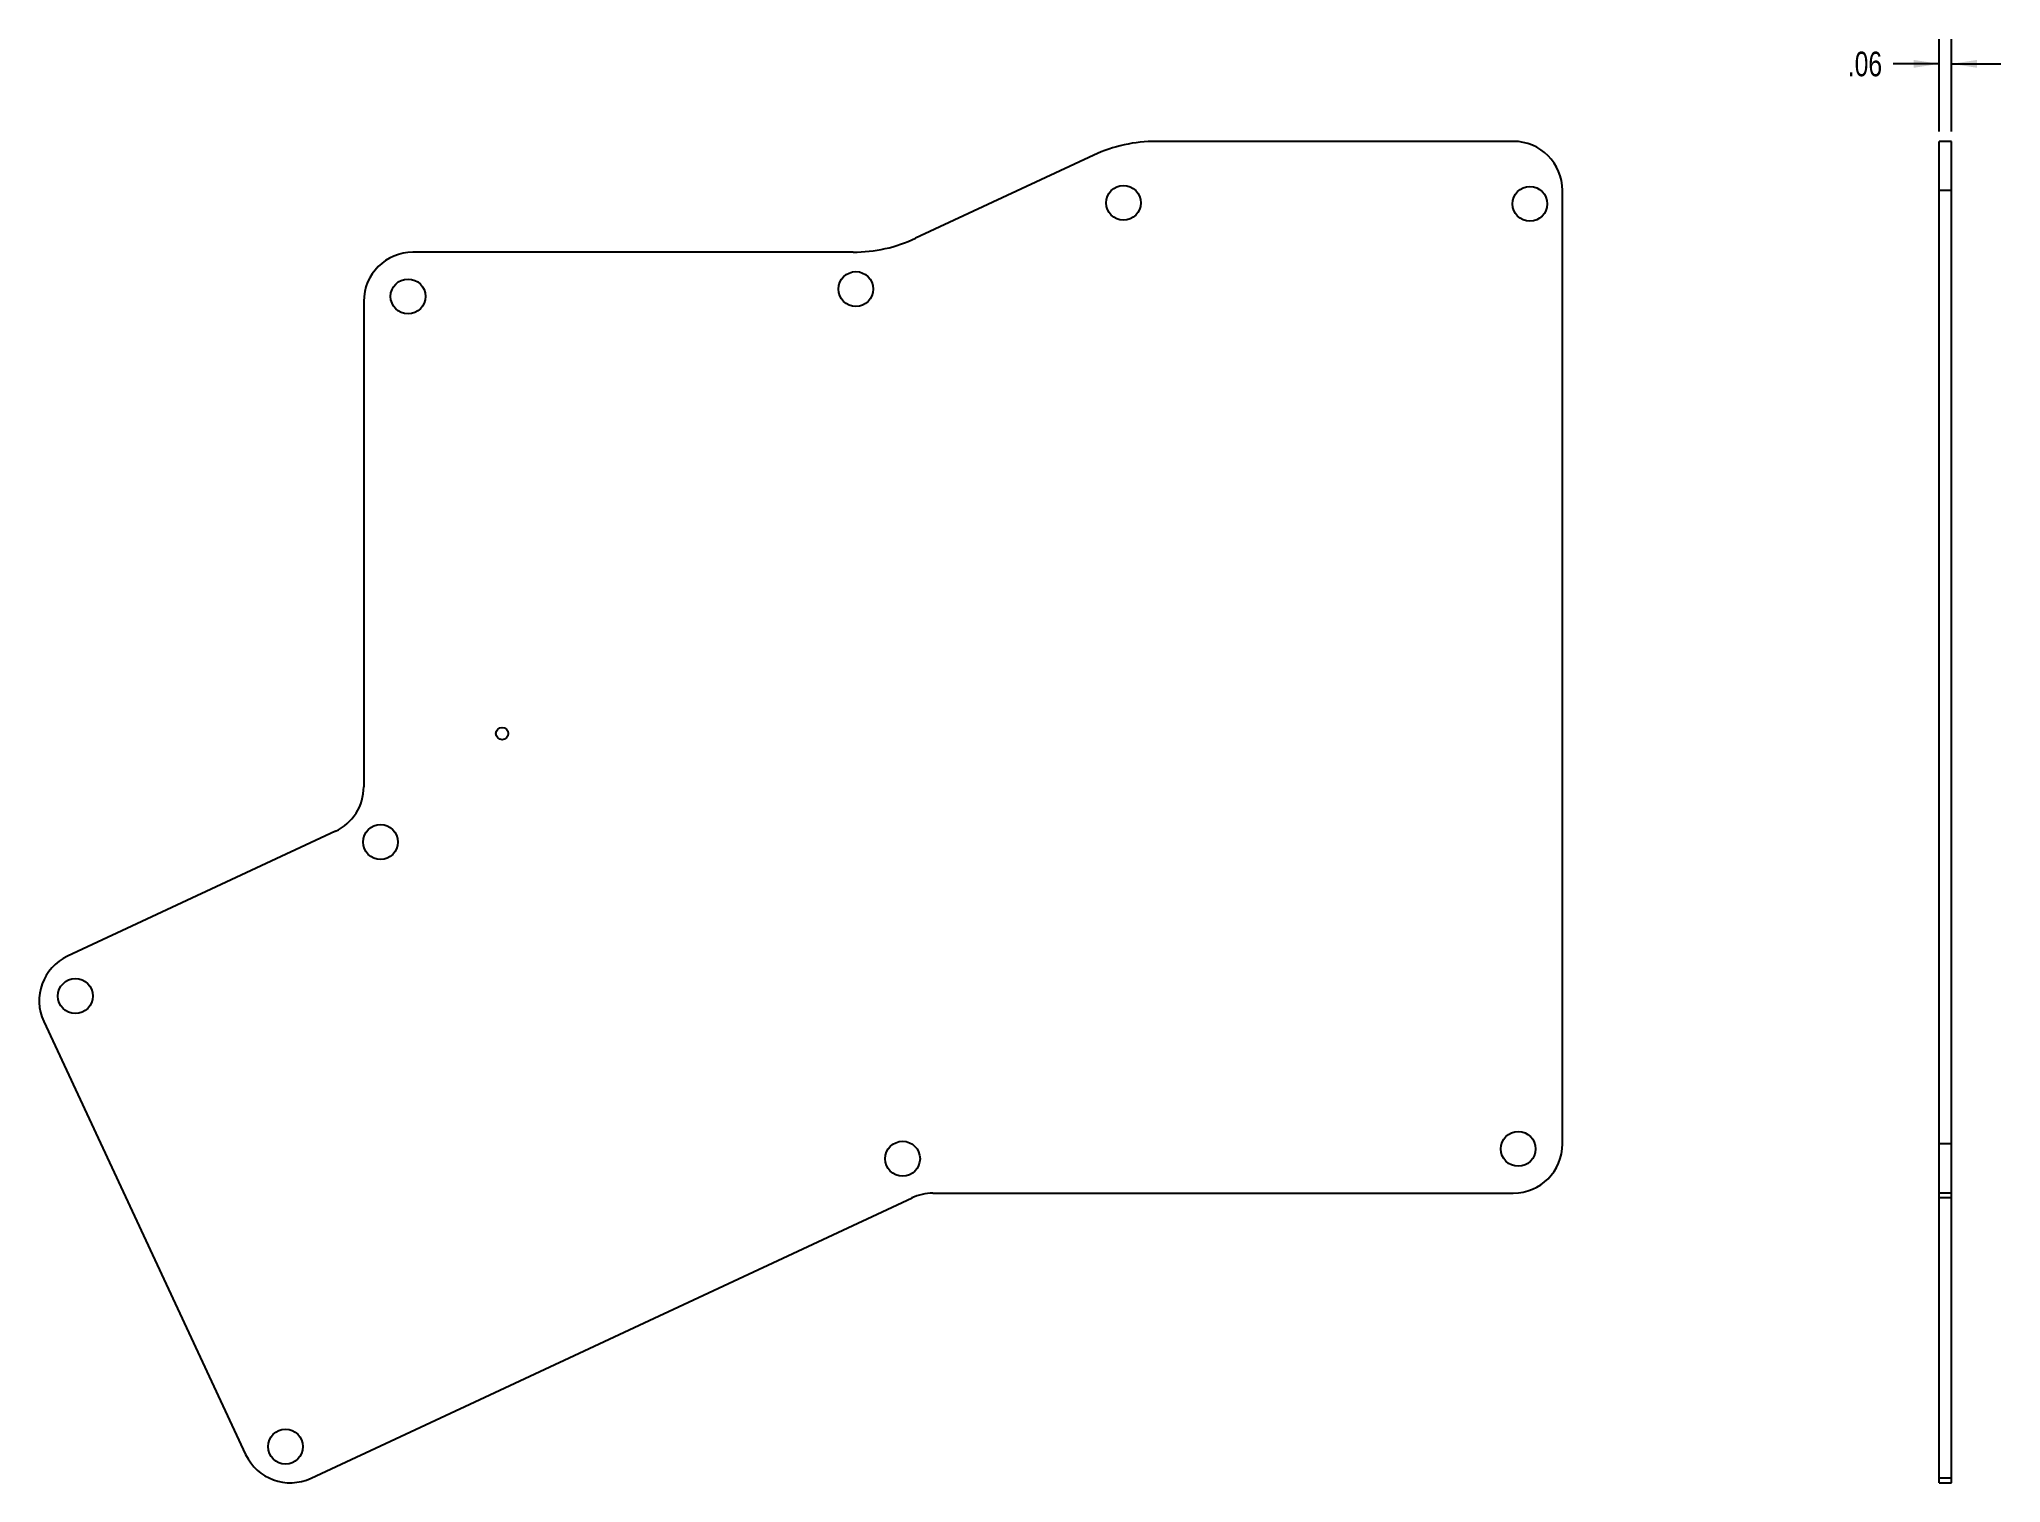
# Model space of a CAD drawing. Extents: x 4.54 to 14.51, y 2.39 to 9.72.
import ezdxf

# ---------------------------------------------------------------- set-up
doc = ezdxf.new("R2010")
doc.units = 0
doc.layers.get('0').update_dxf_attribs({"linetype": 'CONTINUOUS'})
doc.styles.add('SLDTEXTSTYLE0', font='TXT', dxfattribs={"width": 0.75})
doc.dimstyles.new('SLDDIMSTYLE0', dxfattribs={"dimtxt": 0.125, "dimasz": 0.13, "dimexe": 0, "dimexo": 0.0625, "dimgap": 0.03125, "dimtad": 0, "dimtih": 1, "dimtoh": 1, "dimrnd": 1e-09, "dimzin": 12, "dimtxsty": 'SLDTEXTSTYLE0', "dimsah": 1, "dimcen": 0.09, "dimazin": 3, "dimtfac": 1, "dimtmove": 0, "dimatfit": 3, "dimtolj": 1, "dimtzin": 12})

# ---------------------------------------------------------------- blocks, each defined once
blk = doc.blocks.new('_D')
at = {"color": 7, "linetype": 'CONTINUOUS'}
for p, q in [((14.1931, 9.253), (14.1931, 9.7217)), ((14.2556, 9.253), (14.2556, 9.7217)), ((14.1931, 9.5967), (13.9595, 9.5967)), ((14.2556, 9.5967), (14.5056, 9.5967))]:
    blk.add_line(p, q, dxfattribs=at)
for points in [[(14.1931, 9.5967), (14.0631, 9.6167), (14.0631, 9.5767)], [(14.2556, 9.5967), (14.3856, 9.5767), (14.3856, 9.6167)]]:
    blk.add_solid(points, dxfattribs=at)
at = {"color": 7, "linetype": 'CONTINUOUS', "insert": (13.7286, 9.6586), "char_height": 0.125, "attachment_point": 1, "style": 'SLDTEXTSTYLE0'}
blk.add_mtext('.06', dxfattribs=at)

msp = doc.modelspace()

# ---------------------------------------------------------------- linework, layer by layer
at = {"color": 7, "linetype": 'CONTINUOUS'}
for p, q in [((12.0292, 9.203), (10.2148, 9.203)), ((14.2556, 9.203), (14.1931, 9.203)), ((14.1931, 8.953), (14.1931, 9.203)), ((14.2556, 8.953), (14.2556, 9.203)), ((9.8979, 9.1327), (8.9923, 8.7105)), ((12.2792, 4.1102), (12.2792, 8.953)), ((14.2556, 8.953), (14.1931, 8.953)), ((14.1931, 4.1102), (14.1931, 8.953)), ((14.2556, 4.1102), (14.2556, 8.953)), ((8.6754, 8.6402), (6.4391, 8.6402)), ((6.1891, 8.3902), (6.1891, 5.925)), ((6.0448, 5.6984), (4.6846, 5.064)), ((4.5637, 4.7317), (5.589, 2.5336)), ((14.2556, 4.1102), (14.1931, 4.1102)), ((14.1931, 3.8602), (14.1931, 4.1102)), ((14.2556, 3.8602), (14.2556, 4.1102)), ((5.9213, 2.4127), (8.9743, 3.8368)), ((9.0799, 3.8602), (12.0292, 3.8602)), ((14.2556, 3.8602), (14.1931, 3.8602)), ((14.1931, 3.8368), (14.1931, 3.8602)), ((14.2556, 3.8368), (14.1931, 3.8368)), ((14.1931, 2.4127), (14.1931, 3.8368)), ((14.2556, 3.8368), (14.2556, 3.8602)), ((14.2556, 2.4127), (14.2556, 3.8368)), ((14.2556, 2.4127), (14.1931, 2.4127)), ((14.1931, 2.3893), (14.1931, 2.4127)), ((14.2556, 2.3893), (14.2556, 2.4127)), ((14.1931, 2.3893), (14.2556, 2.3893))]:
    msp.add_line(p, q, dxfattribs=at)
for centre, radius in [((10.0486, 8.8905), 0.0885), ((12.1135, 8.8855), 0.0885), ((6.4141, 8.4152), 0.0885), ((8.6891, 8.4527), 0.0885), ((6.8917, 6.1947), 0.0312), ((6.2743, 5.6438), 0.0885), ((4.7238, 4.8616), 0.0885), ((8.9265, 4.0352), 0.0885), ((12.0542, 4.0852), 0.0885), ((5.7914, 2.5728), 0.0885)]:
    msp.add_circle(centre, radius, dxfattribs=at)
for centre, radius, start, end in [((10.2148, 8.453), 0.75, 90, 115), ((12.0292, 8.953), 0.25, 0, 90), ((8.6754, 9.3902), 0.75, 270, 295), ((6.4391, 8.3902), 0.25, 90, 180), ((5.9391, 5.925), 0.25, 295.00635, 0), ((4.7903, 4.8374), 0.25, 115.00635, 205.00635), ((12.0292, 4.1102), 0.25, 270, 0), ((9.0799, 3.6102), 0.25, 90, 115.00635), ((5.8156, 2.6393), 0.25, 205.00635, 295.00635)]:
    msp.add_arc(centre, radius, start, end, dxfattribs=at)

# ---------------------------------------------------------------- dimensions: what is measured, and where the dimension line sits
dim = msp.add_linear_dim(base=(14.1931, 9.5967), p1=(14.2556, 9.203), p2=(14.1931, 9.203), dimstyle='SLDDIMSTYLE0', dxfattribs=at)
dim.commit()
dim.dimension.update_dxf_attribs({"geometry": '_D', "text_midpoint": (13.844, 9.5967), "dimtype": 160})

doc.saveas('drawing.dxf')
